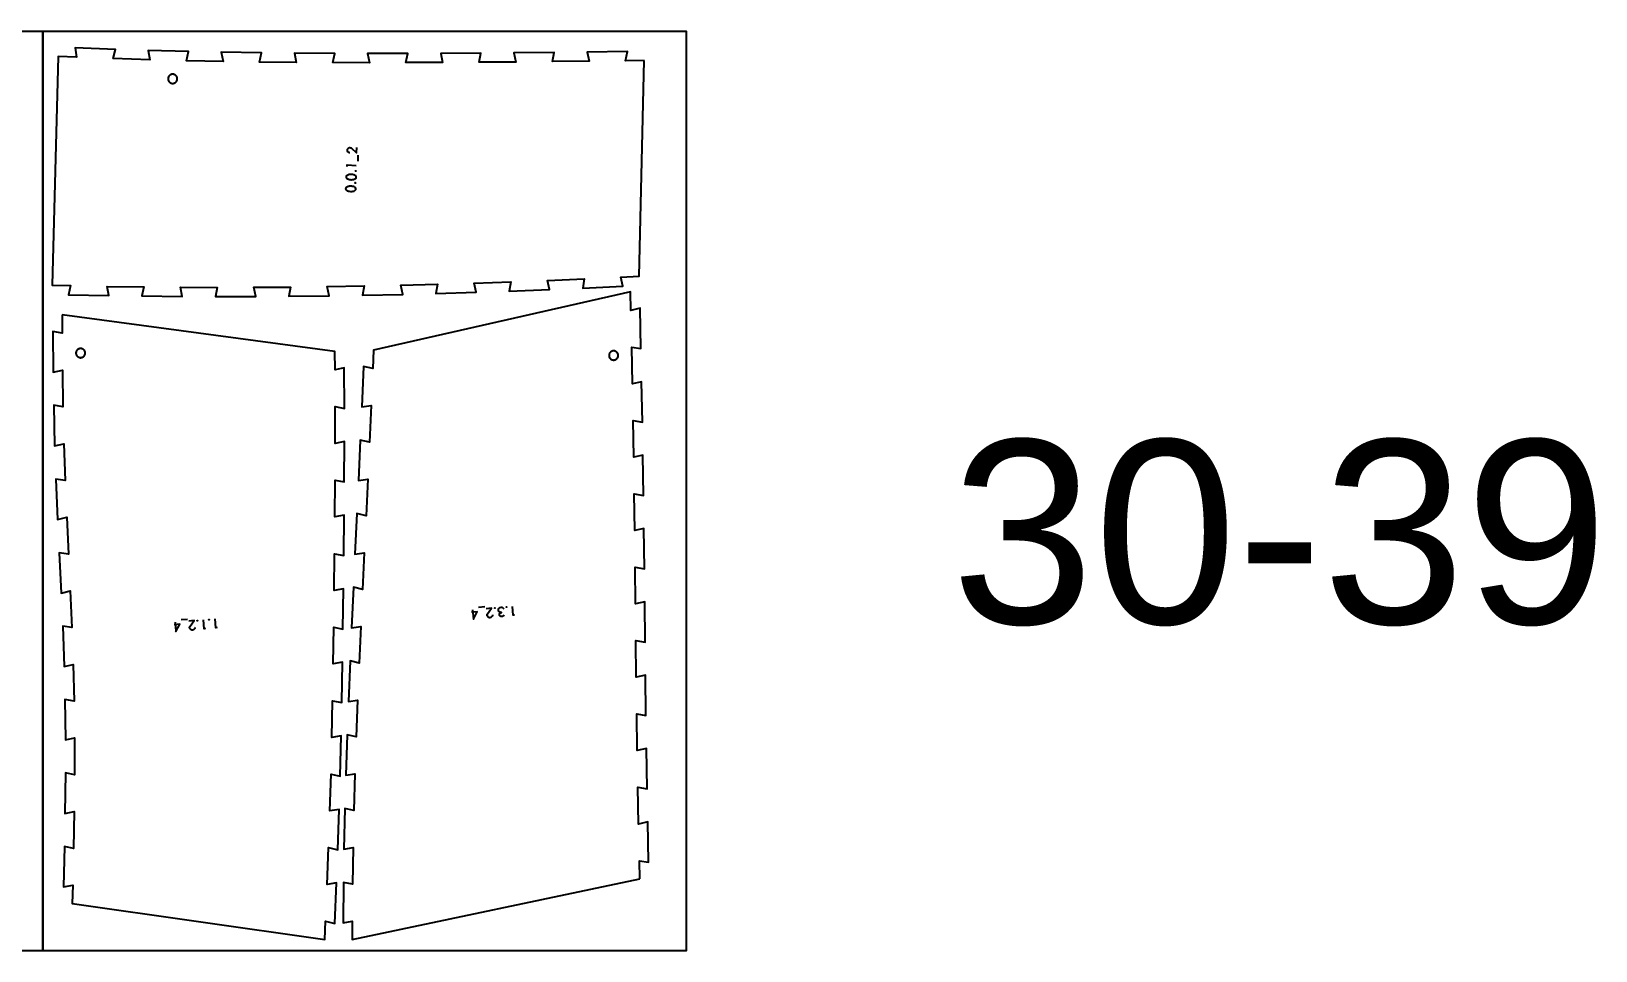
# Model space of a CAD drawing. Header units: millimetres. Extents: x 0 to 7990, y -4000 to -3000.
# Drawn here: x 6287 to 7990, y -4000 to -3000 of the extents above; entities that cross this region are included whole.
import ezdxf

# ---------------------------------------------------------------- set-up
doc = ezdxf.new("R2010")
doc.units = ezdxf.units.MM
doc.header["$MEASUREMENT"] = 0
for name, color, linetype, true_color in [('Default', 18, 'Continuous', 0x000000), ('nest', 18, 'Continuous', 0x000000), ('nest$l_engrave_text', 5, 'Continuous', 0x0000ff), ('nest$l_inner_cut', 3, 'Continuous', 0x00ff00), ('nest$l_outer_cut', 1, 'Continuous', 0xff0000)]:
    doc.layers.add(name, color=color, linetype=linetype, true_color=true_color)

msp = doc.modelspace()

# ---------------------------------------------------------------- linework, layer by layer
at = {"layer": 'Default'}
for points in [[(5600, -4000), (5600, -3000), (6300, -3000), (6300, -4000)], [(6300, -4000), (6300, -3000), (7000, -3000), (7000, -4000)]]:
    msp.add_lwpolyline(points, close=True, dxfattribs=at)
at = {"layer": 'nest$l_engrave_text'}
for points in [[(6633.8, -3132.3), (6633.3, -3132.2), (6632.7, -3131.9), (6632.2, -3131.6), (6631.8, -3131.2), (6631.4, -3130.3), (6631.2, -3129.4), (6631.2, -3128.8), (6631.4, -3128.3), (6631.7, -3127.8), (6632, -3127.3), (6633, -3126.7), (6633.5, -3126.5), (6634, -3126.5), (6635, -3126.7), (6635.3, -3126.8), (6635.4, -3126.8), (6635.8, -3127.1), (6641.2, -3132.3), (6641.4, -3126.5)], [(6630.9, -3146.9), (6630.9, -3145.4), (6640.7, -3145.8)], [(6642.9, -3141.3), (6643.1, -3134.6)], [(6813.1, -3635.1), (6811.6, -3635.2), (6810.8, -3625.5)], [(6443.8, -3642.8), (6444.7, -3652.8), (6448.8, -3644.9), (6442.7, -3645.4)], [(6457.1, -3639.6), (6450.3, -3640.2)], [(6465.5, -3648.3), (6465.4, -3648.8), (6465.2, -3649.5), (6464.9, -3650), (6464.6, -3650.4), (6463.8, -3651), (6462.8, -3651.3), (6462.3, -3651.3), (6461.8, -3651.2), (6461.2, -3651), (6460.7, -3650.7), (6460, -3649.8), (6459.8, -3649.3), (6459.6, -3648.8), (6459.6, -3648.4), (6459.7, -3647.8), (6459.8, -3647.5), (6459.8, -3647.4), (6460, -3647), (6464.6, -3641), (6458.8, -3641.5)], [(6476.8, -3649.7), (6475.3, -3649.9), (6474.5, -3640.1)], [(6489.5, -3648.6), (6488, -3648.7), (6487.2, -3639)], [(6767.4, -3629.3), (6768.3, -3639.3), (6772.4, -3631.4), (6766.3, -3631.9)], [(6780.7, -3626.1), (6773.9, -3626.7)], [(6789.1, -3634.8), (6789, -3635.3), (6788.8, -3636), (6788.5, -3636.5), (6788.2, -3636.9), (6787.4, -3637.5), (6786.4, -3637.8), (6785.9, -3637.8), (6785.3, -3637.7), (6784.8, -3637.5), (6784.3, -3637.2), (6783.6, -3636.3), (6783.3, -3635.8), (6783.2, -3635.3), (6783.2, -3634.9), (6783.3, -3634.3), (6783.4, -3634), (6783.4, -3633.9), (6783.6, -3633.5), (6788.1, -3627.5), (6782.3, -3628)], [(6801.6, -3634.6), (6801.1, -3635.4), (6800.7, -3636), (6800, -3636.4), (6799.2, -3636.6), (6798.3, -3636.5), (6797.5, -3636.1), (6796.8, -3635.5), (6796.6, -3634.6), (6796.7, -3633.7), (6796.9, -3633.3), (6797.2, -3632.9), (6797.9, -3632.4), (6798.9, -3632.1), (6797.5, -3631.8), (6796.4, -3631.4), (6795.8, -3630.7), (6795.5, -3629.8), (6795.5, -3629.1), (6795.6, -3628.4), (6795.9, -3627.8), (6796.3, -3627.3), (6797.3, -3626.6), (6798.7, -3626.3), (6799.6, -3626.4), (6800.3, -3626.9), (6800.8, -3627.4), (6801.4, -3628.3)]]:
    msp.add_lwpolyline(points, dxfattribs=at)
for points in [[(6640, -3160.3), (6639.5, -3160.8), (6638.7, -3161.3), (6637.7, -3161.6), (6637.6, -3161.6), (6637.4, -3161.7), (6637, -3161.7), (6636.6, -3161.7), (6635.4, -3161.8), (6634.1, -3161.7), (6633.6, -3161.6), (6633.3, -3161.5), (6633, -3161.5), (6632.9, -3161.4), (6632.3, -3161.2), (6631.8, -3161), (6631.3, -3160.7), (6631.1, -3160.5), (6630.5, -3159.8), (6630.3, -3159.2), (6630.2, -3158.5), (6630.3, -3157.6), (6630.6, -3156.9), (6631.1, -3156.4), (6631.8, -3156), (6632.4, -3155.7), (6633.3, -3155.5), (6634.1, -3155.4), (6635.1, -3155.4), (6636.1, -3155.5), (6636.9, -3155.5), (6637.8, -3155.7), (6638.3, -3155.9), (6639, -3156.2), (6639.6, -3156.6), (6640, -3157.1), (6640.3, -3157.6), (6640.5, -3158.2), (6640.5, -3158.8), (6640.4, -3159.5)], [(6639.6, -3164.8), (6639.6, -3164.7), (6639.8, -3164.6), (6640, -3164.7), (6640, -3164.8), (6640, -3165), (6639.8, -3165.1), (6639.6, -3165)], [(6640, -3152.1), (6640.1, -3151.9), (6640.3, -3151.9), (6640.4, -3151.9), (6640.5, -3152.1), (6640.4, -3152.3), (6640.2, -3152.3), (6640.1, -3152.2)], [(6639.5, -3173.1), (6639, -3173.6), (6638.2, -3174.1), (6637.2, -3174.4), (6637.1, -3174.4), (6636.9, -3174.4), (6636.6, -3174.5), (6636.2, -3174.5), (6634.9, -3174.5), (6633.7, -3174.4), (6633.2, -3174.3), (6632.8, -3174.3), (6632.6, -3174.2), (6632.5, -3174.2), (6631.9, -3174), (6631.3, -3173.7), (6630.9, -3173.4), (6630.6, -3173.2), (6630.1, -3172.6), (6629.8, -3171.9), (6629.7, -3171.2), (6629.9, -3170.4), (6630.2, -3169.7), (6630.6, -3169.2), (6631.4, -3168.7), (6632, -3168.5), (6632.9, -3168.3), (6633.6, -3168.2), (6634.7, -3168.2), (6635.7, -3168.2), (6636.5, -3168.3), (6637.3, -3168.5), (6637.9, -3168.6), (6638.5, -3168.9), (6639.1, -3169.4), (6639.6, -3169.9), (6639.9, -3170.4), (6640.1, -3171), (6640.1, -3171.5), (6640, -3172.3)], [(6468.1, -3641.1), (6467.9, -3641.1), (6467.8, -3640.9), (6467.9, -3640.8), (6468, -3640.7), (6468.2, -3640.7), (6468.3, -3640.9), (6468.2, -3641.1)], [(6480.8, -3640), (6480.6, -3640), (6480.5, -3639.8), (6480.6, -3639.6), (6480.8, -3639.6), (6480.9, -3639.6), (6481, -3639.8), (6481, -3640)], [(6791.7, -3627.6), (6791.5, -3627.6), (6791.4, -3627.4), (6791.5, -3627.2), (6791.6, -3627.2), (6791.8, -3627.2), (6791.9, -3627.4), (6791.8, -3627.6)], [(6804.4, -3626.5), (6804.2, -3626.5), (6804.1, -3626.3), (6804.2, -3626.1), (6804.3, -3626.1), (6804.5, -3626.1), (6804.6, -3626.3), (6804.5, -3626.4)]]:
    msp.add_lwpolyline(points, close=True, dxfattribs=at)
at = {"layer": 'nest$l_inner_cut'}
for points in [[(6441.3, -3046.7), (6441.1, -3046.7), (6441, -3046.7), (6440.8, -3046.7), (6440.6, -3046.7), (6440.4, -3046.7), (6440.3, -3046.8), (6440.1, -3046.8), (6439.9, -3046.8), (6439.8, -3046.9), (6439.6, -3046.9), (6439.4, -3047), (6439.3, -3047), (6439.1, -3047.1), (6438.9, -3047.2), (6438.8, -3047.3), (6438.6, -3047.3), (6438.5, -3047.4), (6438.3, -3047.5), (6438.2, -3047.6), (6438.1, -3047.7), (6437.9, -3047.8), (6437.8, -3047.9), (6437.7, -3048.1), (6437.5, -3048.2), (6437.4, -3048.3), (6437.3, -3048.4), (6437.2, -3048.6), (6437.1, -3048.7), (6437, -3048.9), (6436.9, -3049), (6436.8, -3049.2), (6436.7, -3049.3), (6436.6, -3049.5), (6436.6, -3049.6), (6436.5, -3049.8), (6436.4, -3049.9), (6436.4, -3050.1), (6436.3, -3050.3), (6436.3, -3050.4), (6436.2, -3050.6), (6436.2, -3050.8), (6436.2, -3050.9), (6436.2, -3051.1), (6436.1, -3051.3), (6436.1, -3051.5), (6436.1, -3051.6), (6436.1, -3051.8), (6436.1, -3052), (6436.1, -3052.2), (6436.2, -3052.3), (6436.2, -3052.5), (6436.2, -3052.7), (6436.3, -3052.8), (6436.3, -3053), (6436.4, -3053.2), (6436.4, -3053.3), (6436.5, -3053.5), (6436.5, -3053.7), (6436.6, -3053.8), (6436.7, -3054), (6436.8, -3054.1), (6436.9, -3054.3), (6436.9, -3054.4), (6437, -3054.6), (6437.1, -3054.7), (6437.3, -3054.8), (6437.4, -3055), (6437.5, -3055.1), (6437.6, -3055.2), (6437.7, -3055.3), (6437.9, -3055.5), (6438, -3055.6), (6438.1, -3055.7), (6438.3, -3055.8), (6438.4, -3055.9), (6438.6, -3056), (6438.7, -3056.1), (6438.9, -3056.1), (6439, -3056.2), (6439.2, -3056.3), (6439.3, -3056.3), (6439.5, -3056.4), (6439.7, -3056.5), (6439.8, -3056.5), (6440, -3056.5), (6440.2, -3056.6), (6440.3, -3056.6), (6440.5, -3056.6), (6440.7, -3056.7), (6440.9, -3056.7), (6441, -3056.7), (6441.2, -3056.7), (6441.4, -3056.7), (6441.6, -3056.7), (6441.7, -3056.6), (6441.9, -3056.6), (6442.1, -3056.6), (6442.2, -3056.5), (6442.4, -3056.5), (6442.6, -3056.5), (6442.7, -3056.4), (6442.9, -3056.3), (6443.1, -3056.3), (6443.2, -3056.2), (6443.4, -3056.1), (6443.5, -3056.1), (6443.7, -3056), (6443.8, -3055.9), (6444, -3055.8), (6444.1, -3055.7), (6444.3, -3055.6), (6444.4, -3055.5), (6444.5, -3055.3), (6444.6, -3055.2), (6444.8, -3055.1), (6444.9, -3055), (6445, -3054.8), (6445.1, -3054.7), (6445.2, -3054.6), (6445.3, -3054.4), (6445.4, -3054.3), (6445.5, -3054.1), (6445.6, -3054), (6445.6, -3053.8), (6445.7, -3053.7), (6445.8, -3053.5), (6445.8, -3053.3), (6445.9, -3053.2), (6445.9, -3053), (6446, -3052.8), (6446, -3052.7), (6446.1, -3052.5), (6446.1, -3052.3), (6446.1, -3052.2), (6446.1, -3052), (6446.1, -3051.8), (6446.1, -3051.6), (6446.1, -3051.5), (6446.1, -3051.3), (6446.1, -3051.1), (6446.1, -3050.9), (6446, -3050.8), (6446, -3050.6), (6446, -3050.4), (6445.9, -3050.3), (6445.9, -3050.1), (6445.8, -3049.9), (6445.7, -3049.8), (6445.7, -3049.6), (6445.6, -3049.5), (6445.5, -3049.3), (6445.4, -3049.2), (6445.3, -3049), (6445.3, -3048.9), (6445.2, -3048.7), (6445, -3048.6), (6444.9, -3048.4), (6444.8, -3048.3), (6444.7, -3048.2), (6444.6, -3048.1), (6444.5, -3047.9), (6444.3, -3047.8), (6444.2, -3047.7), (6444, -3047.6), (6443.9, -3047.5), (6443.8, -3047.4), (6443.6, -3047.3), (6443.5, -3047.3), (6443.3, -3047.2), (6443.1, -3047.1), (6443, -3047), (6442.8, -3047), (6442.7, -3046.9), (6442.5, -3046.9), (6442.3, -3046.8), (6442.2, -3046.8), (6442, -3046.8), (6441.8, -3046.7), (6441.6, -3046.7), (6441.5, -3046.7)], [(6335.9, -3350.4), (6335.9, -3350.6), (6336, -3350.8), (6336, -3350.9), (6336, -3351.1), (6336.1, -3351.3), (6336.1, -3351.4), (6336.2, -3351.6), (6336.2, -3351.8), (6336.3, -3351.9), (6336.4, -3352.1), (6336.4, -3352.2), (6336.5, -3352.4), (6336.6, -3352.5), (6336.7, -3352.7), (6336.8, -3352.8), (6336.9, -3353), (6337, -3353.1), (6337.1, -3353.2), (6337.2, -3353.4), (6337.4, -3353.5), (6337.5, -3353.6), (6337.6, -3353.7), (6337.7, -3353.8), (6337.9, -3353.9), (6338, -3354.1), (6338.2, -3354.1), (6338.3, -3354.2), (6338.5, -3354.3), (6338.6, -3354.4), (6338.8, -3354.5), (6338.9, -3354.6), (6339.1, -3354.6), (6339.2, -3354.7), (6339.4, -3354.7), (6339.6, -3354.8), (6339.7, -3354.8), (6339.9, -3354.9), (6340.1, -3354.9), (6340.3, -3354.9), (6340.4, -3354.9), (6340.6, -3355), (6340.8, -3355), (6341, -3355), (6341.1, -3355), (6341.3, -3355), (6341.5, -3354.9), (6341.6, -3354.9), (6341.8, -3354.9), (6342, -3354.9), (6342.2, -3354.8), (6342.3, -3354.8), (6342.5, -3354.7), (6342.7, -3354.7), (6342.8, -3354.6), (6343, -3354.5), (6343.1, -3354.4), (6343.3, -3354.4), (6343.4, -3354.3), (6343.6, -3354.2), (6343.7, -3354.1), (6343.9, -3354), (6344, -3353.9), (6344.1, -3353.8), (6344.3, -3353.7), (6344.4, -3353.5), (6344.5, -3353.4), (6344.6, -3353.3), (6344.8, -3353.2), (6344.9, -3353), (6345, -3352.9), (6345.1, -3352.8), (6345.2, -3352.6), (6345.2, -3352.5), (6345.3, -3352.3), (6345.4, -3352.1), (6345.5, -3352), (6345.5, -3351.8), (6345.6, -3351.7), (6345.7, -3351.5), (6345.7, -3351.3), (6345.8, -3351.2), (6345.8, -3351), (6345.8, -3350.8), (6345.9, -3350.7), (6345.9, -3350.5), (6345.9, -3350.3), (6345.9, -3350.1), (6345.9, -3350), (6345.9, -3349.8), (6345.9, -3349.6), (6345.9, -3349.4), (6345.9, -3349.3), (6345.8, -3349.1), (6345.8, -3348.9), (6345.8, -3348.8), (6345.7, -3348.6), (6345.7, -3348.4), (6345.6, -3348.3), (6345.5, -3348.1), (6345.5, -3347.9), (6345.4, -3347.8), (6345.3, -3347.6), (6345.2, -3347.5), (6345.2, -3347.3), (6345.1, -3347.2), (6345, -3347), (6344.9, -3346.9), (6344.7, -3346.8), (6344.6, -3346.6), (6344.5, -3346.5), (6344.4, -3346.4), (6344.3, -3346.3), (6344.1, -3346.2), (6344, -3346), (6343.9, -3345.9), (6343.7, -3345.8), (6343.6, -3345.7), (6343.4, -3345.7), (6343.3, -3345.6), (6343.1, -3345.5), (6343, -3345.4), (6342.8, -3345.3), (6342.6, -3345.3), (6342.5, -3345.2), (6342.3, -3345.2), (6342.1, -3345.1), (6342, -3345.1), (6341.8, -3345.1), (6341.6, -3345), (6341.5, -3345), (6341.3, -3345), (6341.1, -3345), (6340.9, -3345), (6340.8, -3345), (6340.6, -3345), (6340.4, -3345), (6340.3, -3345), (6340.1, -3345), (6339.9, -3345.1), (6339.7, -3345.1), (6339.6, -3345.2), (6339.4, -3345.2), (6339.2, -3345.3), (6339.1, -3345.3), (6338.9, -3345.4), (6338.8, -3345.5), (6338.6, -3345.5), (6338.5, -3345.6), (6338.3, -3345.7), (6338.2, -3345.8), (6338, -3345.9), (6337.9, -3346), (6337.7, -3346.1), (6337.6, -3346.2), (6337.5, -3346.3), (6337.4, -3346.5), (6337.2, -3346.6), (6337.1, -3346.7), (6337, -3346.8), (6336.9, -3347), (6336.8, -3347.1), (6336.7, -3347.3), (6336.6, -3347.4), (6336.5, -3347.6), (6336.4, -3347.7), (6336.4, -3347.9), (6336.3, -3348), (6336.2, -3348.2), (6336.2, -3348.4), (6336.1, -3348.5), (6336.1, -3348.7), (6336, -3348.9), (6336, -3349), (6336, -3349.2), (6335.9, -3349.4), (6335.9, -3349.5), (6335.9, -3349.7), (6335.9, -3349.9), (6335.9, -3350.1), (6335.9, -3350.2)], [(6915.9, -3353), (6915.9, -3353.2), (6915.9, -3353.4), (6916, -3353.5), (6916, -3353.7), (6916, -3353.9), (6916.1, -3354), (6916.1, -3354.2), (6916.2, -3354.4), (6916.3, -3354.5), (6916.3, -3354.7), (6916.4, -3354.9), (6916.5, -3355), (6916.6, -3355.2), (6916.7, -3355.3), (6916.8, -3355.4), (6916.9, -3355.6), (6917, -3355.7), (6917.1, -3355.9), (6917.2, -3356), (6917.3, -3356.1), (6917.4, -3356.2), (6917.6, -3356.4), (6917.7, -3356.5), (6917.8, -3356.6), (6918, -3356.7), (6918.1, -3356.8), (6918.3, -3356.9), (6918.4, -3357), (6918.6, -3357), (6918.7, -3357.1), (6918.9, -3357.2), (6919, -3357.2), (6919.2, -3357.3), (6919.4, -3357.4), (6919.5, -3357.4), (6919.7, -3357.5), (6919.9, -3357.5), (6920.1, -3357.5), (6920.2, -3357.5), (6920.4, -3357.6), (6920.6, -3357.6), (6920.7, -3357.6), (6920.9, -3357.6), (6921.1, -3357.6), (6921.3, -3357.6), (6921.4, -3357.6), (6921.6, -3357.5), (6921.8, -3357.5), (6921.9, -3357.5), (6922.1, -3357.4), (6922.3, -3357.4), (6922.4, -3357.3), (6922.6, -3357.3), (6922.8, -3357.2), (6922.9, -3357.1), (6923.1, -3357.1), (6923.2, -3357), (6923.4, -3356.9), (6923.5, -3356.8), (6923.7, -3356.7), (6923.8, -3356.6), (6924, -3356.5), (6924.1, -3356.4), (6924.2, -3356.3), (6924.4, -3356.2), (6924.5, -3356), (6924.6, -3355.9), (6924.7, -3355.8), (6924.8, -3355.7), (6924.9, -3355.5), (6925, -3355.4), (6925.1, -3355.2), (6925.2, -3355.1), (6925.3, -3354.9), (6925.4, -3354.8), (6925.4, -3354.6), (6925.5, -3354.5), (6925.6, -3354.3), (6925.6, -3354.1), (6925.7, -3354), (6925.7, -3353.8), (6925.8, -3353.6), (6925.8, -3353.5), (6925.8, -3353.3), (6925.8, -3353.1), (6925.9, -3352.9), (6925.9, -3352.8), (6925.9, -3352.6), (6925.9, -3352.4), (6925.9, -3352.2), (6925.8, -3352.1), (6925.8, -3351.9), (6925.8, -3351.7), (6925.8, -3351.6), (6925.7, -3351.4), (6925.7, -3351.2), (6925.6, -3351.1), (6925.6, -3350.9), (6925.5, -3350.7), (6925.4, -3350.6), (6925.4, -3350.4), (6925.3, -3350.3), (6925.2, -3350.1), (6925.1, -3350), (6925, -3349.8), (6924.9, -3349.7), (6924.8, -3349.5), (6924.7, -3349.4), (6924.6, -3349.3), (6924.5, -3349.1), (6924.4, -3349), (6924.2, -3348.9), (6924.1, -3348.8), (6924, -3348.7), (6923.8, -3348.6), (6923.7, -3348.5), (6923.5, -3348.4), (6923.4, -3348.3), (6923.2, -3348.2), (6923.1, -3348.1), (6922.9, -3348), (6922.8, -3348), (6922.6, -3347.9), (6922.4, -3347.8), (6922.3, -3347.8), (6922.1, -3347.7), (6921.9, -3347.7), (6921.8, -3347.7), (6921.6, -3347.6), (6921.4, -3347.6), (6921.3, -3347.6), (6921.1, -3347.6), (6920.9, -3347.6), (6920.7, -3347.6), (6920.6, -3347.6), (6920.4, -3347.6), (6920.2, -3347.6), (6920, -3347.7), (6919.9, -3347.7), (6919.7, -3347.7), (6919.5, -3347.8), (6919.4, -3347.8), (6919.2, -3347.9), (6919, -3347.9), (6918.9, -3348), (6918.7, -3348.1), (6918.6, -3348.2), (6918.4, -3348.2), (6918.3, -3348.3), (6918.1, -3348.4), (6918, -3348.5), (6917.8, -3348.6), (6917.7, -3348.7), (6917.6, -3348.8), (6917.4, -3349), (6917.3, -3349.1), (6917.2, -3349.2), (6917.1, -3349.3), (6917, -3349.5), (6916.9, -3349.6), (6916.8, -3349.7), (6916.7, -3349.9), (6916.6, -3350), (6916.5, -3350.2), (6916.4, -3350.3), (6916.3, -3350.5), (6916.3, -3350.6), (6916.2, -3350.8), (6916.1, -3351), (6916.1, -3351.1), (6916, -3351.3), (6916, -3351.5), (6916, -3351.6), (6915.9, -3351.8), (6915.9, -3352), (6915.9, -3352.2), (6915.9, -3352.3), (6915.9, -3352.5), (6915.9, -3352.7), (6915.9, -3352.9)]]:
    msp.add_lwpolyline(points, close=True, dxfattribs=at)
at = {"layer": 'nest$l_outer_cut'}
for points in [[(6954, -3031.9), (6934, -3032.1), (6935.9, -3022.1), (6892.1, -3022.6), (6894.2, -3032.6), (6854.4, -3033), (6856.3, -3023), (6812.5, -3023.4), (6814.5, -3033.4), (6774.7, -3033.7), (6776.6, -3023.7), (6732.8, -3024), (6734.9, -3034), (6695, -3034.1), (6697, -3024.1), (6653.2, -3024.2), (6655.2, -3034.2), (6615.4, -3034.1), (6617.4, -3024.1), (6573.6, -3023.9), (6575.5, -3033.9), (6535.7, -3033.5), (6537.8, -3023.5), (6494, -3022.8), (6495.9, -3032.9), (6456, -3032), (6458.3, -3022.1), (6414.5, -3020.9), (6416.2, -3031), (6376.4, -3029.7), (6378.8, -3019.8), (6335, -3018.1), (6336.6, -3028.2), (6316.7, -3027.3), (6310, -3276), (6330, -3276.5), (6327.8, -3286.5), (6371.7, -3287.4), (6369.9, -3277.4), (6409.8, -3278), (6407.7, -3287.9), (6451.6, -3288.4), (6449.7, -3278.3), (6489.7, -3278.5), (6487.7, -3288.5), (6531.6, -3288.4), (6529.6, -3278.4), (6569.5, -3278.2), (6567.6, -3288.2), (6611.5, -3287.7), (6609.4, -3277.7), (6649.4, -3277), (6647.6, -3287.1), (6691.5, -3286.1), (6689.3, -3276.2), (6729.2, -3275.1), (6727.5, -3285.2), (6771.4, -3283.8), (6769.1, -3273.9), (6809, -3272.5), (6807.4, -3282.6), (6851.3, -3280.9), (6848.9, -3271), (6888.8, -3269.3), (6887.3, -3279.3), (6931.1, -3277.3), (6928.7, -3267.4), (6948.6, -3266.5)], [(6949.5, -3922), (6949, -3902.1), (6959, -3903.8), (6958, -3859.9), (6948, -3862.2), (6947.3, -3822.3), (6957.3, -3824.1), (6956.6, -3780.2), (6946.6, -3782.4), (6946.1, -3742.5), (6956.1, -3744.3), (6955.6, -3700.4), (6945.6, -3702.5), (6945.2, -3662.6), (6955.2, -3664.5), (6954.8, -3620.6), (6944.8, -3622.7), (6944.3, -3582.8), (6954.4, -3584.7), (6953.8, -3540.8), (6943.9, -3542.9), (6943.4, -3503), (6953.4, -3504.8), (6952.8, -3460.9), (6942.8, -3463.1), (6942.2, -3423.2), (6952.2, -3425), (6951.4, -3381.1), (6941.5, -3383.3), (6940.7, -3343.4), (6950.7, -3345.1), (6949.8, -3301.2), (6939.8, -3303.5), (6939.4, -3283.5), (6659.7, -3346.9), (6658.8, -3366.9), (6648.9, -3364.5), (6647, -3408.5), (6657.1, -3407), (6655.2, -3447), (6645.3, -3444.6), (6643.3, -3488.6), (6653.4, -3487.1), (6651.5, -3527.1), (6641.6, -3524.6), (6639.5, -3568.7), (6649.6, -3567.2), (6647.6, -3607.2), (6637.7, -3604.7), (6635.7, -3648.8), (6645.8, -3647.3), (6644, -3687.3), (6634.1, -3684.9), (6632.3, -3728.9), (6642.3, -3727.4), (6640.8, -3767.4), (6630.9, -3765.1), (6629.4, -3809.2), (6639.5, -3807.5), (6638.4, -3847.6), (6628.4, -3845.3), (6627.5, -3889.4), (6637.5, -3887.6), (6636.9, -3927.7), (6626.9, -3925.7), (6626.6, -3969.7), (6636.6, -3967.8), (6636.6, -3987.9)], [(6320.7, -3308.5), (6320.8, -3328.5), (6310.8, -3326.6), (6311.1, -3370.6), (6321.1, -3368.6), (6321.7, -3408.6), (6311.7, -3406.8), (6312.7, -3450.8), (6322.7, -3448.6), (6324, -3488.6), (6314, -3487), (6315.9, -3531), (6325.8, -3528.6), (6327.7, -3568.6), (6317.7, -3567.1), (6319.9, -3611.1), (6329.7, -3608.6), (6331.5, -3648.6), (6321.5, -3646.9), (6323, -3690.9), (6333, -3688.6), (6333.9, -3728.6), (6323.9, -3726.7), (6324.4, -3770.7), (6334.4, -3768.6), (6334.4, -3808.6), (6324.4, -3806.5), (6323.9, -3850.6), (6334, -3848.7), (6333.3, -3888.7), (6323.3, -3886.5), (6322.3, -3930.5), (6332.3, -3928.7), (6331.8, -3948.7), (6606.6, -3987.8), (6607.5, -3967.8), (6617.4, -3970.3), (6619.3, -3926.3), (6609.3, -3927.9), (6610.8, -3887.9), (6620.7, -3890.3), (6622.2, -3846.3), (6612.2, -3848), (6613.4, -3808), (6623.3, -3810.3), (6624.4, -3766.3), (6614.3, -3768.1), (6615.2, -3728.1), (6625.1, -3730.2), (6625.9, -3686.3), (6615.9, -3688.1), (6616.4, -3648.1), (6626.4, -3650.2), (6626.9, -3606.3), (6616.9, -3608.1), (6617.3, -3568.2), (6627.3, -3570.2), (6627.7, -3526.3), (6617.7, -3528.2), (6617.9, -3488.2), (6627.9, -3490.2), (6628, -3446.3), (6618, -3448.2), (6618, -3408.2), (6628, -3410.2), (6627.7, -3366.2), (6617.8, -3368.3), (6617.6, -3348.3)]]:
    msp.add_lwpolyline(points, close=True, dxfattribs=at)

# ---------------------------------------------------------------- texts
at = {"layer": 'nest', "insert": (7288.3, -3647.3), "char_height": 200, "width": 886.747, "attachment_point": 7, "line_spacing_factor": 0.963855}
msp.add_mtext('\\fArial;30-39', dxfattribs=at)

doc.saveas('drawing.dxf')
